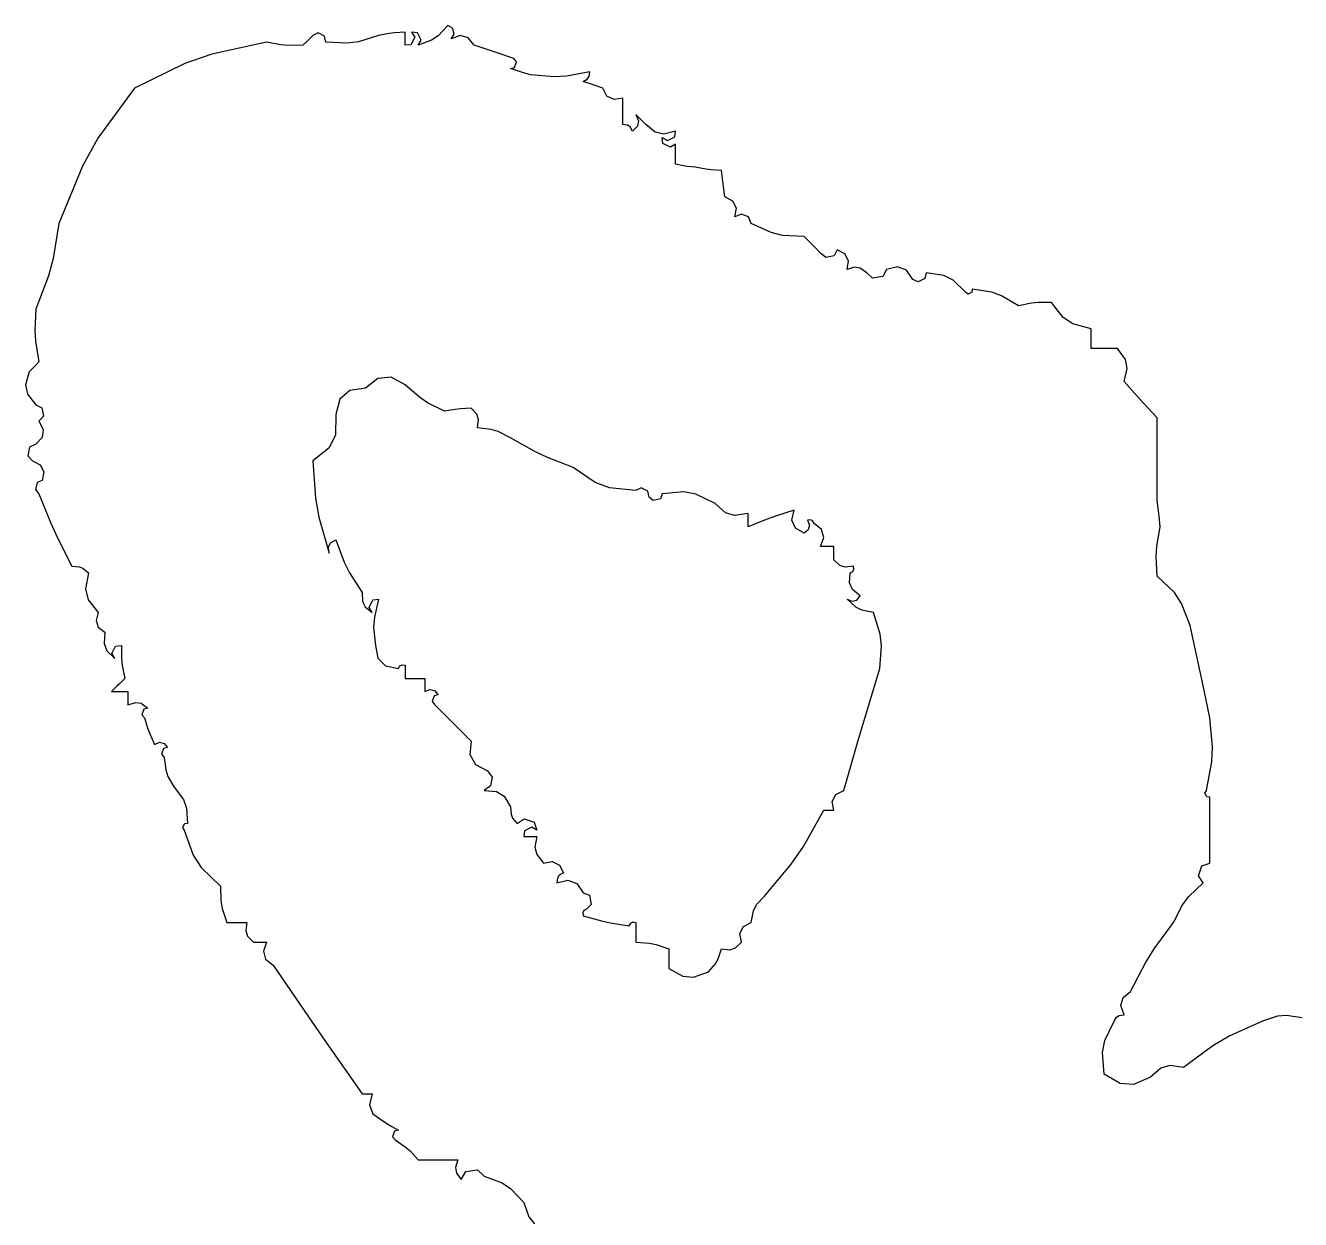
# Model space of a CAD drawing. Header units: millimetres. Extents: x 539196 to 807275, y 431843 to 1156631.
# Drawn here: x 623866.3 to 624012.1, y 435183.2 to 435319.8 of the extents above; entities that cross this region are included whole.
import ezdxf

# ---------------------------------------------------------------- set-up
doc = ezdxf.new("R2010")
doc.units = ezdxf.units.MM
doc.header["$MEASUREMENT"] = 0

# ---------------------------------------------------------------- blocks, each defined once
blk = doc.blocks.new('nhgjnj')
for p, q in [((90.2938, 0.7232), (90.2885, 0.6902)), ((90.2885, 0.6902), (90.29, 0.6716)), ((90.29, 0.6716), (90.3007, 0.6399)), ((90.3007, 0.6399), (90.3324, 0.5695)), ((90.3324, 0.5695), (90.3523, 0.5354)), ((89.5838, 0.5127), (89.5449, 0.5044)), ((89.6617, 0.5287), (89.5838, 0.5127)), ((89.7226, 0.5342), (89.6617, 0.5287)), ((89.7543, 0.5328), (89.7226, 0.5342)), ((89.8145, 0.5218), (89.7543, 0.5328)), ((89.8199, 0.5186), (89.8145, 0.5218)), ((89.8277, 0.5226), (89.8199, 0.5186)), ((89.8284, 0.5287), (89.8277, 0.5226)), ((89.884, 0.5287), (89.8284, 0.5287)), ((89.9118, 0.5287), (89.884, 0.5287)), ((89.9673, 0.5287), (89.9118, 0.5287)), ((89.9733, 0.5122), (89.9673, 0.5287)), ((89.9943, 0.5052), (89.9733, 0.5122)), ((90.009, 0.5148), (89.9943, 0.5052)), ((90.0378, 0.4848), (90.009, 0.5148)), ((90.3523, 0.5354), (90.398, 0.4732)), ((89.4672, 0.4871), (89.4204, 0.4694)), ((89.5449, 0.5044), (89.4672, 0.4871)), ((90.0554, 0.4716), (90.0378, 0.4848)), ((89.4204, 0.4694), (89.3974, 0.4541)), ((90.0924, 0.4523), (90.0554, 0.4716)), ((90.398, 0.4732), (90.394, 0.4444)), ((89.3974, 0.4541), (89.363, 0.4176)), ((90.1478, 0.4118), (90.0924, 0.4523)), ((90.394, 0.4444), (90.3997, 0.4255)), ((89.0296, 0.4176), (88.9991, 0.3898)), ((89.0991, 0.4176), (89.0296, 0.4176)), ((89.1338, 0.4176), (89.0991, 0.4176)), ((89.2033, 0.4176), (89.1338, 0.4176)), ((89.2255, 0.4206), (89.2033, 0.4176)), ((89.2366, 0.422), (89.2255, 0.4206)), ((89.2588, 0.4245), (89.2366, 0.422)), ((89.3, 0.4174), (89.2588, 0.4245)), ((89.3213, 0.416), (89.3, 0.4174)), ((89.363, 0.4176), (89.3213, 0.416)), ((90.1773, 0.3936), (90.1478, 0.4118)), ((90.3997, 0.4255), (90.4188, 0.4037)), ((90.4188, 0.4037), (90.4339, 0.3678)), ((88.9991, 0.3898), (88.9838, 0.3759)), ((90.2382, 0.362), (90.1773, 0.3936)), ((88.9067, 0.3509), (88.8837, 0.3343)), ((88.9256, 0.3547), (88.9067, 0.3509)), ((88.9532, 0.3481), (88.9256, 0.3547)), ((88.9838, 0.3759), (88.9532, 0.3481)), ((90.2509, 0.3463), (90.2382, 0.362)), ((90.4339, 0.3678), (90.4319, 0.3399)), ((88.8837, 0.3343), (88.8837, 0.312)), ((90.2678, 0.3415), (90.2509, 0.3463)), ((90.2868, 0.3481), (90.2678, 0.3415)), ((90.2882, 0.3382), (90.2868, 0.3481)), ((90.2921, 0.3324), (90.2882, 0.3382)), ((90.3007, 0.3273), (90.2921, 0.3324)), ((90.3413, 0.3074), (90.3007, 0.3273)), ((90.4319, 0.3399), (90.4119, 0.3065)), ((88.8837, 0.312), (88.8837, 0.3009)), ((88.8837, 0.3009), (88.8837, 0.2787)), ((90.3668, 0.3026), (90.3413, 0.3074)), ((90.4119, 0.3065), (90.3668, 0.3026)), ((88.8421, 0.2787), (88.8313, 0.2401)), ((88.8587, 0.2787), (88.8421, 0.2787)), ((88.8671, 0.2787), (88.8587, 0.2787)), ((88.8837, 0.2787), (88.8671, 0.2787)), ((88.818, 0.2201), (88.7865, 0.1953)), ((88.8313, 0.2401), (88.818, 0.2201)), ((88.7865, 0.1953), (88.7868, 0.1674)), ((88.7868, 0.1674), (88.7882, 0.1533)), ((88.7882, 0.1533), (88.7934, 0.1259)), ((88.7934, 0.1259), (88.7723, 0.0904)), ((88.7723, 0.0904), (88.7649, 0.0695)), ((88.7649, 0.0695), (88.7587, 0.0286)), ((88.7587, 0.0286), (88.7649, 0.0279)), ((88.7649, 0.0279), (88.7688, 0.0201)), ((88.7657, 0.0147), (88.7393, -0.0117)), ((88.7688, 0.0201), (88.7657, 0.0147)), ((88.7393, -0.0117), (88.7293, -0.0317)), ((88.7293, -0.0317), (88.724, -0.0686)), ((88.724, -0.0686), (88.7361, -0.0712)), ((88.7361, -0.0712), (88.7431, -0.0851)), ((88.7379, -0.0964), (88.7184, -0.1099)), ((88.7431, -0.0851), (88.7379, -0.0964)), ((88.7184, -0.1099), (88.7112, -0.129)), ((88.7112, -0.129), (88.717, -0.152)), ((88.717, -0.152), (88.7319, -0.1599)), ((88.7319, -0.1599), (88.7355, -0.1813)), ((88.7355, -0.1813), (88.724, -0.1936)), ((89.4394, -0.1798), (89.4346, -0.2041)), ((89.4849, -0.1658), (89.4394, -0.1798)), ((89.51, -0.1628), (89.4849, -0.1658)), ((89.5575, -0.1659), (89.51, -0.1628)), ((89.6602, -0.1969), (89.5575, -0.1659)), ((88.7141, -0.2073), (88.7121, -0.2192)), ((88.724, -0.1936), (88.7141, -0.2073)), ((89.4047, -0.2075), (89.3912, -0.2238)), ((89.4135, -0.2148), (89.4047, -0.2075)), ((89.4346, -0.2041), (89.4283, -0.2169)), ((89.7116, -0.2122), (89.6602, -0.1969)), ((89.8145, -0.2423), (89.7116, -0.2122)), ((88.6838, -0.2396), (88.6754, -0.2562)), ((88.6987, -0.2321), (88.6838, -0.2396)), ((88.717, -0.2353), (88.6987, -0.2321)), ((88.7121, -0.2192), (88.717, -0.2353)), ((89.3442, -0.2389), (89.3404, -0.2503)), ((89.3483, -0.2206), (89.3422, -0.2214)), ((89.3422, -0.2214), (89.3442, -0.2389)), ((89.3531, -0.2229), (89.3483, -0.2206)), ((89.3561, -0.2284), (89.3531, -0.2229)), ((89.3772, -0.2298), (89.3561, -0.2284)), ((89.3912, -0.2238), (89.3772, -0.2298)), ((89.4283, -0.2169), (89.4116, -0.2353)), ((89.4116, -0.2353), (89.416, -0.2247)), ((89.416, -0.2247), (89.4135, -0.2148)), ((88.6754, -0.2562), (88.688, -0.2625)), ((88.688, -0.2625), (88.6915, -0.2801)), ((89.3116, -0.2631), (89.3005, -0.2631)), ((89.3005, -0.2631), (89.3005, -0.2742)), ((89.3172, -0.2631), (89.3116, -0.2631)), ((89.3283, -0.2631), (89.3172, -0.2631)), ((89.3404, -0.2503), (89.3283, -0.2631)), ((89.823, -0.2589), (89.8145, -0.2423)), ((89.8378, -0.2663), (89.823, -0.2589)), ((89.8562, -0.2631), (89.8378, -0.2663)), ((89.8562, -0.2714), (89.8562, -0.2631)), ((88.6823, -0.2909), (88.6684, -0.3048)), ((88.6915, -0.2801), (88.6823, -0.2909)), ((89.2646, -0.289), (89.2519, -0.3048)), ((89.2814, -0.2842), (89.2646, -0.289)), ((89.3005, -0.2909), (89.2814, -0.2842)), ((89.3005, -0.2742), (89.3005, -0.2798)), ((89.3005, -0.2798), (89.3005, -0.2909)), ((89.8562, -0.2756), (89.8562, -0.2714)), ((89.8562, -0.2839), (89.8562, -0.2756)), ((89.9327, -0.3271), (89.8562, -0.2839)), ((88.6615, -0.3117), (88.6476, -0.3256)), ((88.6684, -0.3048), (88.6615, -0.3117)), ((89.2465, -0.3078), (89.2441, -0.3125)), ((89.2441, -0.3125), (89.2449, -0.3187)), ((89.2449, -0.3187), (89.2555, -0.3143)), ((89.2519, -0.3048), (89.2465, -0.3078)), ((89.2555, -0.3143), (89.2654, -0.3168)), ((89.2654, -0.3168), (89.2727, -0.3256)), ((88.6476, -0.3256), (88.6452, -0.3714)), ((89.2447, -0.3513), (89.2241, -0.3465)), ((89.2241, -0.3465), (89.2363, -0.3859)), ((89.262, -0.3439), (89.2447, -0.3513)), ((89.2727, -0.3256), (89.262, -0.3439)), ((89.9694, -0.3526), (89.9327, -0.3271)), ((88.6452, -0.3714), (88.6392, -0.3953)), ((90.0368, -0.409), (89.9694, -0.3526)), ((88.6392, -0.3953), (88.6198, -0.4368)), ((89.2363, -0.3859), (89.2433, -0.4054)), ((89.2433, -0.4054), (89.2588, -0.4437)), ((90.0549, -0.426), (90.0368, -0.409)), ((90.0679, -0.4325), (90.0549, -0.426)), ((88.6062, -0.4431), (88.6004, -0.4576)), ((88.6198, -0.4368), (88.6062, -0.4431)), ((89.2422, -0.4437), (89.231, -0.4437)), ((89.231, -0.4437), (89.235, -0.4724)), ((89.2477, -0.4437), (89.2422, -0.4437)), ((89.2588, -0.4437), (89.2477, -0.4437)), ((90.0924, -0.4368), (90.0679, -0.4325)), ((90.1008, -0.4534), (90.0924, -0.4368)), ((90.1157, -0.4608), (90.1008, -0.4534)), ((88.5727, -0.4757), (88.5642, -0.4923)), ((88.5875, -0.4683), (88.5727, -0.4757)), ((88.6059, -0.4715), (88.5875, -0.4683)), ((88.6004, -0.4576), (88.6059, -0.4715)), ((89.235, -0.4724), (89.2293, -0.4914)), ((90.134, -0.4576), (90.1157, -0.4608)), ((90.1461, -0.4704), (90.134, -0.4576)), ((90.1499, -0.4818), (90.1461, -0.4704)), ((90.1479, -0.4993), (90.1499, -0.4818)), ((88.5087, -0.4993), (88.5072, -0.5216)), ((88.5309, -0.4965), (88.5087, -0.4993)), ((88.542, -0.4951), (88.5309, -0.4965)), ((88.5642, -0.4923), (88.542, -0.4951)), ((89.2293, -0.4914), (89.2102, -0.5132)), ((90.1691, -0.5067), (90.1479, -0.4993)), ((90.1794, -0.5126), (90.1691, -0.5067)), ((88.5058, -0.5328), (88.5017, -0.5548)), ((88.5072, -0.5216), (88.5058, -0.5328)), ((89.2102, -0.5132), (89.1903, -0.5538)), ((90.1965, -0.5271), (90.1794, -0.5126)), ((90.2079, -0.5585), (90.1965, -0.5271)), ((88.5017, -0.5548), (88.4997, -0.5716)), ((89.1903, -0.5538), (89.1855, -0.5792)), ((90.206, -0.5813), (90.2079, -0.5585)), ((88.4983, -0.58), (88.4948, -0.5965)), ((88.4997, -0.5716), (88.4983, -0.58)), ((89.1855, -0.5792), (89.1894, -0.6243)), ((90.1896, -0.6104), (90.206, -0.5813)), ((88.4377, -0.5978), (88.4253, -0.5965)), ((88.4253, -0.5965), (88.4315, -0.6214)), ((88.4455, -0.6136), (88.4377, -0.5978)), ((88.4392, -0.6243), (88.4455, -0.6136)), ((88.4594, -0.6072), (88.4516, -0.623)), ((88.4698, -0.5965), (88.4531, -0.5965)), ((88.4531, -0.5965), (88.4594, -0.6072)), ((88.4781, -0.5965), (88.4698, -0.5965)), ((88.4948, -0.5965), (88.4781, -0.5965)), ((90.1391, -0.6373), (90.1479, -0.6104)), ((90.1479, -0.6104), (90.1646, -0.6104)), ((90.1646, -0.6104), (90.1729, -0.6104)), ((90.1729, -0.6104), (90.1896, -0.6104)), ((88.4276, -0.6392), (88.4114, -0.659)), ((88.4315, -0.6214), (88.4276, -0.6392)), ((88.4516, -0.623), (88.4392, -0.6243)), ((89.1894, -0.6243), (89.2001, -0.6283)), ((89.2039, -0.6435), (89.1963, -0.6521)), ((89.2001, -0.6283), (89.2039, -0.6435)), ((90.1363, -0.6516), (90.1391, -0.6373)), ((88.4031, -0.6674), (88.3989, -0.6715)), ((88.4114, -0.659), (88.4031, -0.6674)), ((89.1842, -0.6546), (89.1772, -0.6686)), ((89.1772, -0.6686), (89.1824, -0.6799)), ((89.1963, -0.6521), (89.1842, -0.6546)), ((90.134, -0.6799), (90.1363, -0.6516)), ((88.3989, -0.6715), (88.3906, -0.6799)), ((88.3906, -0.6799), (88.4037, -0.6744)), ((88.4037, -0.6744), (88.4153, -0.6768)), ((88.4128, -0.6977), (88.4114, -0.7077)), ((88.4167, -0.6919), (88.4128, -0.6977)), ((88.4153, -0.6768), (88.4253, -0.6868)), ((88.4253, -0.6868), (88.4167, -0.6919)), ((89.1824, -0.6799), (89.1768, -0.7358)), ((90.0915, -0.686), (90.0924, -0.6799)), ((90.0939, -0.6907), (90.0915, -0.686)), ((90.0924, -0.6799), (90.109, -0.6799)), ((90.0934, -0.7331), (90.0993, -0.6938)), ((90.0993, -0.6938), (90.0939, -0.6907)), ((90.109, -0.6799), (90.1174, -0.6799)), ((90.1174, -0.6799), (90.134, -0.6799)), ((88.3781, -0.7077), (88.3558, -0.7077)), ((88.3558, -0.7077), (88.359, -0.726)), ((88.3892, -0.7077), (88.3781, -0.7077)), ((88.4114, -0.7077), (88.3892, -0.7077)), ((88.335, -0.7493), (88.3294, -0.766)), ((88.3516, -0.7409), (88.335, -0.7493)), ((88.359, -0.726), (88.3516, -0.7409)), ((89.1768, -0.7358), (89.1659, -0.7656)), ((90.0892, -0.7527), (90.0934, -0.7331)), ((88.3102, -0.7785), (88.3003, -0.7771)), ((88.3003, -0.7771), (88.3097, -0.8263)), ((88.3161, -0.7824), (88.3102, -0.7785)), ((88.3267, -0.7743), (88.3211, -0.791)), ((88.3294, -0.766), (88.3267, -0.7743)), ((89.1659, -0.7656), (89.1338, -0.8118)), ((90.0298, -0.791), (90.0353, -0.7779)), ((90.0353, -0.7779), (90.0545, -0.7741)), ((90.0545, -0.7741), (90.0646, -0.7841)), ((90.0785, -0.791), (90.0892, -0.7527)), ((88.3211, -0.791), (88.3161, -0.7824)), ((90.0032, -0.8236), (90.0103, -0.8045)), ((90.0103, -0.8045), (90.0298, -0.791)), ((90.0646, -0.7841), (90.0676, -0.7895)), ((90.0676, -0.7895), (90.0723, -0.7919)), ((90.0723, -0.7919), (90.0785, -0.791)), ((88.3097, -0.8263), (88.3112, -0.8522)), ((89.1338, -0.8118), (89.1127, -0.8663)), ((90.009, -0.8466), (90.0032, -0.8236)), ((88.3112, -0.8522), (88.3072, -0.9021)), ((89.9641, -0.856), (89.9716, -0.8411)), ((89.9673, -0.8744), (89.9641, -0.856)), ((89.9716, -0.8411), (89.9882, -0.8327)), ((89.9882, -0.8327), (89.9932, -0.8413)), ((89.9932, -0.8413), (89.9991, -0.8452)), ((89.9991, -0.8452), (90.009, -0.8466)), ((89.1127, -0.8663), (89.1001, -0.893)), ((89.9496, -0.8888), (89.9673, -0.8744)), ((88.3072, -0.9021), (88.3017, -0.9188)), ((89.1001, -0.893), (89.0713, -0.9438)), ((89.8744, -0.9152), (89.8813, -0.8943)), ((89.8813, -0.8943), (89.8979, -0.8882)), ((89.8979, -0.8882), (89.8915, -0.8989)), ((89.8915, -0.8989), (89.8994, -0.9147)), ((89.9118, -0.8994), (89.9118, -0.8882)), ((89.9118, -0.8882), (89.9342, -0.8927)), ((89.9118, -0.9049), (89.9118, -0.8994)), ((89.9118, -0.916), (89.9118, -0.9049)), ((89.9342, -0.8927), (89.9496, -0.8888)), ((90.6828, -0.916), (90.7125, -0.9051)), ((90.7125, -0.9051), (90.7273, -0.8935)), ((88.2725, -0.9369), (88.2614, -0.9702)), ((88.2793, -0.9314), (88.2725, -0.9369)), ((88.2912, -0.9353), (88.2793, -0.9314)), ((88.2933, -0.9438), (88.2912, -0.9353)), ((88.2989, -0.9271), (88.2933, -0.9438)), ((88.3017, -0.9188), (88.2989, -0.9271)), ((89.8642, -0.9429), (89.8725, -0.9395)), ((89.8725, -0.9395), (89.884, -0.9299)), ((89.884, -0.9299), (89.8744, -0.9152)), ((89.8994, -0.9147), (89.9118, -0.916)), ((90.6536, -0.9435), (90.6828, -0.916)), ((89.0713, -0.9438), (89.0585, -0.9699)), ((89.8169, -0.9733), (89.8268, -0.9574)), ((89.8268, -0.9574), (89.8492, -0.9438)), ((89.8492, -0.9438), (89.8642, -0.9429)), ((90.6272, -0.9994), (90.6414, -0.9619)), ((90.6414, -0.9619), (90.6536, -0.9435)), ((88.2558, -0.9869), (88.2447, -1.0202)), ((88.2614, -0.9702), (88.2558, -0.9869)), ((89.0541, -0.9845), (89.0504, -1.0133)), ((89.0585, -0.9699), (89.0541, -0.9845)), ((89.7598, -1.0179), (89.7728, -0.9924)), ((89.7728, -0.9924), (89.7867, -0.9828)), ((89.7867, -0.9828), (89.8045, -0.9858)), ((89.8045, -0.9858), (89.8145, -0.9994)), ((89.8145, -0.9994), (89.8169, -0.9733)), ((88.2447, -1.0202), (88.2289, -1.0329)), ((89.0215, -1.0151), (89.0088, -1.0272)), ((89.033, -1.0113), (89.0215, -1.0151)), ((89.0504, -1.0133), (89.033, -1.0113)), ((89.7388, -1.0295), (89.7598, -1.0179)), ((90.6135, -1.0135), (90.6272, -0.9994)), ((90.617, -1.0383), (90.6135, -1.0135)), ((88.2289, -1.0329), (88.2241, -1.0498)), ((89.0088, -1.0272), (89.0102, -1.0495)), ((89.6798, -1.0577), (89.7103, -1.0272)), ((89.7103, -1.0272), (89.7388, -1.0295)), ((90.6341, -1.048), (90.617, -1.0383)), ((88.2088, -1.0659), (88.203, -1.0758)), ((88.221, -1.0629), (88.2088, -1.0659)), ((88.2308, -1.0688), (88.221, -1.0629)), ((88.2241, -1.0498), (88.2308, -1.0688)), ((89.0102, -1.0495), (89.0116, -1.0607)), ((89.0116, -1.0607), (89.0157, -1.0827)), ((89.6339, -1.1036), (89.6645, -1.073)), ((89.6645, -1.073), (89.6798, -1.0577)), ((90.5925, -1.0883), (90.5925, -1.055)), ((90.5925, -1.055), (90.6086, -1.0599)), ((90.6086, -1.0599), (90.6205, -1.0579)), ((90.6205, -1.0579), (90.6341, -1.048)), ((88.203, -1.0758), (88.2246, -1.0967)), ((88.2246, -1.0967), (88.2337, -1.1104)), ((89.0157, -1.0827), (88.9976, -1.1185)), ((89.6042, -1.1039), (89.6131, -1.0966)), ((89.6131, -1.0966), (89.6152, -1.1051)), ((90.5925, -1.105), (90.5925, -1.0883)), ((88.2337, -1.1104), (88.2447, -1.1383)), ((88.9976, -1.1185), (88.9862, -1.1356)), ((89.5783, -1.1411), (89.5783, -1.1244)), ((89.5783, -1.1244), (89.5895, -1.1244)), ((89.5895, -1.1244), (89.595, -1.1244)), ((89.595, -1.1244), (89.6061, -1.1244)), ((89.6018, -1.1138), (89.6042, -1.1039)), ((89.6061, -1.1244), (89.6018, -1.1138)), ((89.6152, -1.1051), (89.6271, -1.1091)), ((89.6271, -1.1091), (89.6339, -1.1036)), ((90.5925, -1.1383), (90.5925, -1.105)), ((88.2183, -1.1398), (88.2169, -1.1522)), ((88.2169, -1.1522), (88.2276, -1.1458)), ((88.234, -1.132), (88.2183, -1.1398)), ((88.2276, -1.1458), (88.2434, -1.1537)), ((88.2447, -1.1383), (88.234, -1.132)), ((88.2434, -1.1537), (88.2447, -1.1661)), ((88.9862, -1.1356), (88.9601, -1.1661)), ((89.5783, -1.1494), (89.5783, -1.1411)), ((89.5783, -1.1661), (89.5783, -1.1494)), ((90.5736, -1.1556), (90.5925, -1.1383)), ((88.228, -1.1661), (88.2169, -1.1661)), ((88.2169, -1.1661), (88.2184, -1.1884)), ((88.2336, -1.1661), (88.228, -1.1661)), ((88.2447, -1.1661), (88.2336, -1.1661)), ((88.9601, -1.1661), (88.9441, -1.1955)), ((89.5497, -1.1722), (89.5506, -1.1661)), ((89.5521, -1.177), (89.5497, -1.1722)), ((89.5506, -1.1661), (89.5617, -1.1661)), ((89.5575, -1.18), (89.5521, -1.177)), ((89.5522, -1.207), (89.5575, -1.18)), ((89.5617, -1.1661), (89.5672, -1.1661)), ((89.5672, -1.1661), (89.5783, -1.1661)), ((90.5222, -1.1942), (90.53, -1.18)), ((90.53, -1.18), (90.5321, -1.1885)), ((90.5508, -1.1869), (90.565, -1.1656)), ((90.565, -1.1656), (90.5736, -1.1556)), ((88.2184, -1.1884), (88.2198, -1.1996)), ((88.2198, -1.1996), (88.2239, -1.2217)), ((88.9441, -1.1955), (88.9464, -1.2231)), ((89.5359, -1.2232), (89.5522, -1.207)), ((90.5091, -1.2147), (90.5181, -1.2012)), ((90.5181, -1.2012), (90.5222, -1.1942)), ((90.5321, -1.1885), (90.5439, -1.1924)), ((90.5439, -1.1924), (90.5508, -1.1869)), ((88.2239, -1.2217), (88.2373, -1.2644)), ((88.9464, -1.2231), (88.9671, -1.2494)), ((89.413, -1.234), (89.4116, -1.2217)), ((89.4116, -1.2217), (89.4496, -1.2307)), ((89.4287, -1.2419), (89.413, -1.234)), ((89.4496, -1.2307), (89.4701, -1.2322)), ((89.4701, -1.2322), (89.5089, -1.2286)), ((89.5089, -1.2286), (89.5359, -1.2232)), ((90.4766, -1.2413), (90.4956, -1.2342)), ((90.4956, -1.2342), (90.5091, -1.2147)), ((88.9671, -1.2494), (88.9716, -1.2826)), ((89.3559, -1.2832), (89.3977, -1.2564)), ((89.3977, -1.2564), (89.4164, -1.2558)), ((89.4164, -1.2558), (89.4278, -1.2501)), ((89.4278, -1.2501), (89.4394, -1.2356)), ((89.4394, -1.2356), (89.4287, -1.2419)), ((90.3456, -1.332), (90.4535, -1.2564)), ((90.4535, -1.2439), (90.4535, -1.2356)), ((90.4535, -1.2356), (90.4766, -1.2413)), ((90.4535, -1.2481), (90.4535, -1.2439)), ((90.4535, -1.2564), (90.4535, -1.2481)), ((88.2373, -1.2644), (88.2403, -1.2881)), ((88.2403, -1.2881), (88.2378, -1.3328)), ((88.9716, -1.2826), (88.9903, -1.3035)), ((89.3332, -1.2946), (89.3559, -1.2832)), ((88.9903, -1.3035), (89.0227, -1.312)), ((89.0227, -1.312), (89.0661, -1.3129)), ((89.0661, -1.3129), (89.093, -1.3264)), ((89.2866, -1.312), (89.3332, -1.2946)), ((89.2926, -1.3228), (89.2866, -1.312)), ((88.2256, -1.3354), (88.2186, -1.3493)), ((88.2378, -1.3328), (88.2256, -1.3354)), ((89.093, -1.3264), (89.1199, -1.3606)), ((89.2385, -1.3478), (89.3144, -1.3258)), ((89.3021, -1.3276), (89.2926, -1.3228)), ((89.3144, -1.3258), (89.3021, -1.3276)), ((90.2914, -1.3695), (90.3456, -1.332)), ((88.2186, -1.3493), (88.2239, -1.3606)), ((88.2239, -1.3606), (88.2322, -1.3689)), ((88.2322, -1.3689), (88.2364, -1.3731)), ((89.1199, -1.3606), (89.1987, -1.3549)), ((89.1987, -1.3549), (89.2385, -1.3478)), ((90.1826, -1.4439), (90.2914, -1.3695)), ((88.2364, -1.3731), (88.2447, -1.3814)), ((88.2447, -1.3814), (88.2451, -1.4121)), ((88.2451, -1.4121), (88.2437, -1.4277)), ((88.2437, -1.4277), (88.2378, -1.4578)), ((90.17, -1.4597), (90.1826, -1.4439)), ((88.2378, -1.4578), (88.2633, -1.5728)), ((90.134, -1.4689), (90.134, -1.4578)), ((90.134, -1.4578), (90.1531, -1.4645)), ((90.134, -1.4745), (90.134, -1.4689)), ((90.134, -1.4856), (90.134, -1.4745)), ((90.1531, -1.4645), (90.17, -1.4597)), ((90.0924, -1.5162), (90.0924, -1.4995)), ((90.0924, -1.4995), (90.1098, -1.5015)), ((90.1098, -1.5015), (90.1212, -1.4977)), ((90.1212, -1.4977), (90.134, -1.4856)), ((90.0924, -1.5245), (90.0924, -1.5162)), ((90.0924, -1.5412), (90.0924, -1.5245)), ((89.9766, -1.5953), (90.0159, -1.5551)), ((90.0159, -1.5551), (90.047, -1.5541)), ((90.047, -1.5541), (90.0629, -1.5512)), ((90.0629, -1.5512), (90.0924, -1.5412)), ((88.2633, -1.5728), (88.2833, -1.6299)), ((89.9507, -1.6121), (89.9766, -1.5953)), ((88.2833, -1.6299), (88.335, -1.7357)), ((89.8076, -1.6523), (89.8337, -1.633)), ((89.8337, -1.633), (89.8515, -1.6265)), ((89.8515, -1.6265), (89.884, -1.6245)), ((89.884, -1.6245), (89.8847, -1.6307)), ((89.8847, -1.6307), (89.8925, -1.6346)), ((89.8925, -1.6346), (89.8979, -1.6315)), ((89.8979, -1.6315), (89.9507, -1.6121)), ((89.7847, -1.6654), (89.8076, -1.6523)), ((89.7129, -1.6834), (89.7154, -1.6735)), ((89.7173, -1.694), (89.7129, -1.6834)), ((89.7154, -1.6735), (89.7242, -1.6662)), ((89.7242, -1.6662), (89.7264, -1.6747)), ((89.7264, -1.6747), (89.7382, -1.6787)), ((89.7382, -1.6787), (89.745, -1.6732)), ((89.745, -1.6732), (89.7712, -1.6699)), ((89.7712, -1.6699), (89.7847, -1.6654)), ((89.6309, -1.7216), (89.6409, -1.7079)), ((89.6409, -1.7079), (89.643, -1.7164)), ((89.643, -1.7164), (89.6549, -1.7203)), ((89.6549, -1.7203), (89.6617, -1.7148)), ((89.6617, -1.7148), (89.6843, -1.7075)), ((89.6843, -1.7075), (89.6954, -1.7033)), ((89.6954, -1.7033), (89.7173, -1.694)), ((88.335, -1.7357), (88.4404, -1.8128)), ((89.629, -1.7334), (89.6309, -1.7216)), ((89.6339, -1.7496), (89.629, -1.7334)), ((89.5089, -1.7634), (89.5368, -1.7632)), ((89.5102, -1.7758), (89.5089, -1.7634)), ((89.5368, -1.7632), (89.5509, -1.7618)), ((89.5509, -1.7618), (89.5783, -1.7565)), ((89.5783, -1.7565), (89.5895, -1.7676)), ((89.5895, -1.7676), (89.595, -1.7732)), ((89.6061, -1.7634), (89.6061, -1.7496)), ((89.6061, -1.7496), (89.6172, -1.7496)), ((89.6061, -1.7704), (89.6061, -1.7634)), ((89.6061, -1.7843), (89.6061, -1.7704)), ((89.6172, -1.7496), (89.6228, -1.7496)), ((89.6228, -1.7496), (89.6339, -1.7496)), ((89.4705, -1.8122), (89.4811, -1.7982)), ((89.4811, -1.7982), (89.5048, -1.8)), ((89.5048, -1.8), (89.52, -1.7943)), ((89.526, -1.7837), (89.5102, -1.7758)), ((89.52, -1.7943), (89.5367, -1.7773)), ((89.5367, -1.7773), (89.526, -1.7837)), ((89.595, -1.7732), (89.6061, -1.7843)), ((88.4404, -1.8128), (88.499, -1.8456)), ((89.4126, -1.8336), (89.4394, -1.8121)), ((89.4394, -1.8121), (89.4563, -1.8169)), ((89.4563, -1.8169), (89.4705, -1.8122)), ((88.499, -1.8456), (88.6198, -1.8954)), ((89.3422, -1.8676), (89.3431, -1.8527)), ((89.3431, -1.8527), (89.3465, -1.8444)), ((89.3465, -1.8444), (89.3561, -1.8329)), ((89.3561, -1.8329), (89.3898, -1.8393)), ((89.3898, -1.8393), (89.4126, -1.8336)), ((89.2823, -1.8981), (89.3422, -1.8676)), ((88.6198, -1.8954), (88.6936, -1.9074)), ((89.2516, -1.912), (89.2823, -1.8981)), ((88.6936, -1.9074), (88.7305, -1.9173)), ((88.7305, -1.9173), (88.8004, -1.944)), ((89.0018, -1.944), (89.0081, -1.9314)), ((89.0081, -1.9314), (89.0259, -1.9278)), ((89.0259, -1.9278), (89.0366, -1.9371)), ((89.0366, -1.9371), (89.054, -1.9281)), ((89.054, -1.9281), (89.071, -1.9305)), ((89.071, -1.9305), (89.0852, -1.944)), ((89.1284, -1.9344), (89.1432, -1.927)), ((89.1432, -1.927), (89.1616, -1.9302)), ((89.1616, -1.9302), (89.166, -1.9407)), ((89.1894, -1.9371), (89.2516, -1.912)), ((88.8004, -1.944), (88.8449, -1.9459)), ((88.8449, -1.9459), (88.8676, -1.9445)), ((88.8676, -1.9445), (88.9115, -1.9371)), ((88.9115, -1.9371), (88.9199, -1.9454)), ((88.9199, -1.9454), (88.924, -1.9496)), ((88.924, -1.9496), (88.9324, -1.9579)), ((88.9324, -1.9579), (88.9597, -1.9655)), ((88.9795, -1.9615), (89.0018, -1.944)), ((89.0852, -1.944), (89.0915, -1.9567)), ((89.0915, -1.9567), (89.1092, -1.9603)), ((89.1092, -1.9603), (89.1199, -1.951)), ((89.1199, -1.951), (89.1284, -1.9344)), ((89.166, -1.9407), (89.1805, -1.9443)), ((89.1805, -1.9443), (89.1894, -1.9371)), ((88.9597, -1.9655), (88.9795, -1.9615))]:
    blk.add_line(p, q)
blk = doc.blocks.new('图签11')
at = {"xscale": 38.39999999990687, "yscale": 38.39999999996508, "zscale": 38.40000000000001}
blk.add_blockref('nhgjnj', (3663617.64, -352837.83), dxfattribs=at)

msp = doc.modelspace()

# ---------------------------------------------------------------- block references
at = {"xscale": 1.41428571427241, "yscale": 1.41428571427241, "zscale": 1.414285714285714, "rotation": 270}
msp.add_blockref('图签11', (1122986.51, 5621512.11), dxfattribs=at)

doc.saveas('drawing.dxf')
